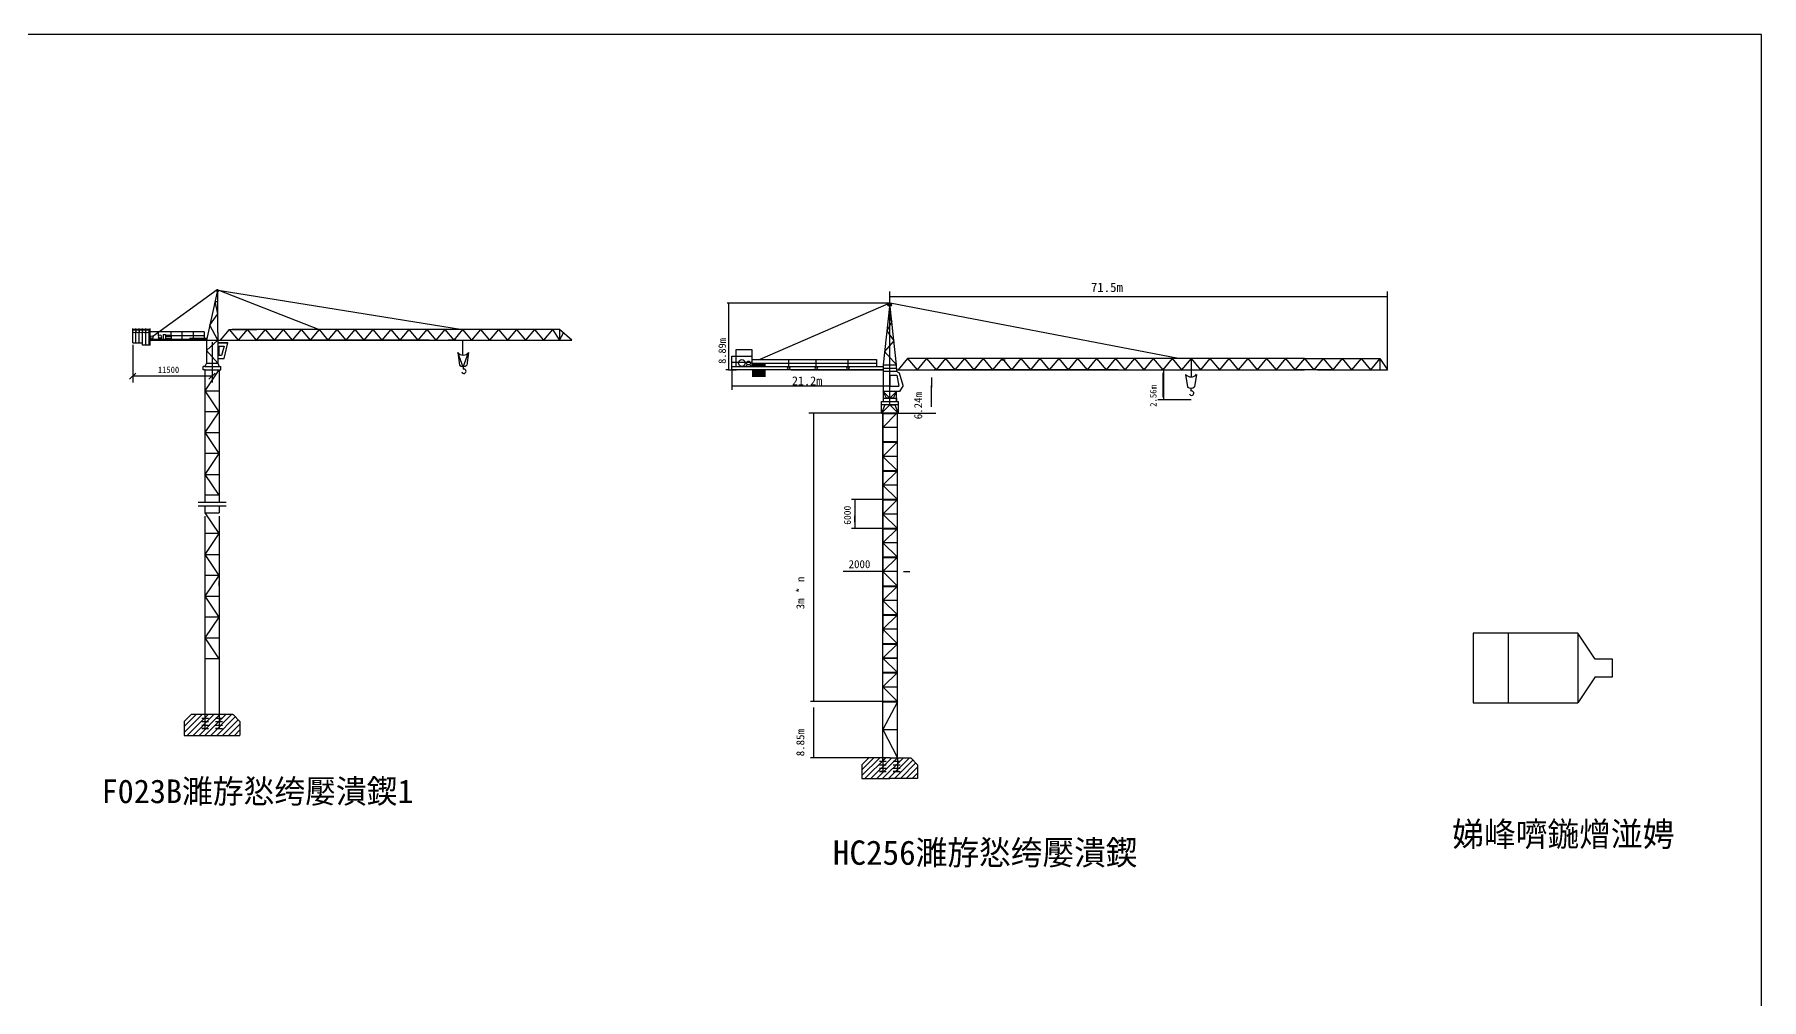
# Model space of a CAD drawing. Header units: metres. Extents: x 0 to 400, y 0 to 277.
# Drawn here: x 143.9 to 392, y 138.6 to 277.2 of the extents above; entities that cross this region are included whole.
import ezdxf

# ---------------------------------------------------------------- set-up
doc = ezdxf.new("R2010")
doc.units = ezdxf.units.M
doc.layers.add(' ', color=7, linetype='Continuous')
doc.layers.add('38536', color=7, linetype='Continuous')

msp = doc.modelspace()

# ---------------------------------------------------------------- linework, layer by layer
for p, q in [((392.04, 277.2), (0, 277.2)), ((392.04, 0), (392.04, 277.2)), ((170.16, 240.52), (160.9, 233.84)), ((170.16, 240.22), (168.63, 233.32)), ((170.23, 237.1), (169.86, 238.86)), ((169.86, 238.86), (170.23, 238.86)), ((170.11, 240.47), (170.11, 240.27)), ((170.24, 240.52), (170.16, 240.52)), ((170.16, 240.22), (170.24, 240.22)), ((170.23, 240.52), (170.24, 240.52)), ((170.23, 235.02), (170.23, 240.22)), ((170.24, 240.52), (184.79, 234.84)), ((170.29, 240.47), (205.43, 234.84)), ((170.29, 240.47), (170.29, 240.27)), ((266.84, 238.63), (243.44, 238.63)), ((243.61, 238.63), (243.63, 229.06)), ((266.57, 238.5), (248.14, 230.5)), ((266.8, 224.02), (266.8, 240.3)), ((338.3, 239.52), (266.8, 239.52)), ((308.3, 230.66), (266.84, 238.63)), ((338.3, 239.52), (322.14, 239.52)), ((338.3, 239.52), (338.3, 240.3)), ((338.3, 239.52), (338.3, 239.67)), ((338.3, 229.06), (338.3, 239.52)), ((338.3, 229.06), (338.3, 239.14)), ((169.1, 235.44), (170.23, 237.1)), ((243.61, 237.73), (243.61, 234.61)), ((266.77, 238.14), (265.84, 229.78)), ((267.08, 235.95), (266.38, 234.62)), ((266.61, 236.74), (267.08, 235.95)), ((267.76, 229.78), (266.83, 238.15)), ((158.02, 234.79), (158.02, 234.99)), ((158.02, 234.79), (158.49, 234.89)), ((158.02, 234.89), (158.02, 234.79)), ((158.02, 234.89), (160.55, 234.89)), ((158.02, 232.94), (158.02, 234.56)), ((158.03, 234.49), (158.03, 234.89)), ((158.25, 234.79), (158.03, 234.79)), ((158.49, 234.79), (158.28, 234.79)), ((158.49, 234.79), (158.49, 234.99)), ((158.49, 234.79), (158.95, 234.89)), ((158.49, 234.89), (158.49, 234.79)), ((158.49, 232.94), (158.49, 234.56)), ((158.72, 234.79), (158.5, 234.79)), ((158.95, 234.79), (158.74, 234.79)), ((158.95, 234.79), (158.95, 234.99)), ((158.95, 234.79), (159.42, 234.89)), ((158.95, 234.89), (158.95, 234.79)), ((158.95, 232.94), (158.95, 234.56)), ((159.19, 234.79), (158.96, 234.79)), ((159.42, 234.79), (159.21, 234.79)), ((159.42, 234.79), (159.42, 234.99)), ((159.42, 234.79), (159.89, 234.89)), ((159.42, 234.89), (159.42, 234.79)), ((159.42, 232.6), (159.42, 234.56)), ((159.65, 234.79), (159.43, 234.79)), ((159.89, 234.79), (159.68, 234.79)), ((159.89, 234.79), (159.89, 234.99)), ((159.89, 234.79), (160.35, 234.89)), ((159.89, 234.89), (159.89, 234.79)), ((159.89, 232.6), (159.89, 234.56)), ((160.12, 234.79), (159.9, 234.79)), ((168.27, 234.49), (160.34, 234.49)), ((160.35, 234.79), (160.35, 232.6)), ((160.35, 233.32), (168.63, 233.32)), ((160.45, 232.6), (160.45, 234.89)), ((168.63, 233.42), (160.45, 233.42)), ((160.55, 233.99), (160.55, 234.99)), ((160.55, 232.6), (160.55, 233.99)), ((161.61, 233.32), (161.76, 233.59)), ((161.94, 233.32), (161.61, 233.32)), ((161.62, 233.32), (161.88, 233.59)), ((161.64, 233.37), (161.86, 233.59)), ((161.65, 233.32), (161.91, 233.59)), ((161.67, 233.43), (161.83, 233.59)), ((161.67, 233.32), (161.94, 233.59)), ((161.7, 233.32), (161.94, 233.56)), ((161.71, 233.5), (161.8, 233.59)), ((161.73, 233.32), (161.94, 233.53)), ((161.74, 233.92), (161.74, 234.49)), ((161.74, 233.56), (161.77, 233.59)), ((161.76, 233.59), (161.94, 233.59)), ((161.76, 233.32), (161.94, 233.5)), ((161.79, 233.32), (161.94, 233.48)), ((161.81, 233.32), (161.94, 233.45)), ((161.84, 233.32), (161.94, 233.42)), ((161.87, 233.32), (161.94, 233.39)), ((161.9, 233.32), (161.94, 233.36)), ((161.93, 233.32), (161.94, 233.33)), ((161.94, 233.59), (161.94, 233.32)), ((161.94, 233.59), (161.94, 233.32)), ((162.13, 233.59), (161.94, 233.59)), ((162.21, 233.32), (161.94, 233.59)), ((162.18, 233.32), (161.94, 233.56)), ((162.15, 233.32), (161.94, 233.53)), ((162.13, 233.32), (161.94, 233.5)), ((162.1, 233.32), (161.94, 233.48)), ((162.07, 233.32), (161.94, 233.45)), ((162.04, 233.32), (161.94, 233.42)), ((162.01, 233.32), (161.94, 233.39)), ((161.99, 233.32), (161.94, 233.36)), ((161.96, 233.32), (161.94, 233.33)), ((161.94, 233.32), (162.27, 233.32)), ((162.24, 233.32), (161.97, 233.59)), ((162.27, 233.32), (162, 233.59)), ((162.25, 233.37), (162.03, 233.59)), ((162.21, 233.43), (162.06, 233.59)), ((162.18, 233.5), (162.09, 233.59)), ((162.14, 233.56), (162.11, 233.59)), ((162.27, 233.32), (162.13, 233.59)), ((162.42, 234.1), (162.42, 233.32)), ((162.42, 234.1), (162.72, 234.1)), ((162.72, 234.1), (162.72, 233.32)), ((162.72, 234.01), (163.55, 234.01)), ((163.55, 233.77), (162.72, 233.77)), ((162.72, 233.77), (162.72, 233.52)), ((162.72, 233.52), (163.55, 233.52)), ((163.55, 234.01), (163.55, 234.49)), ((163.55, 234.01), (163.55, 233.77)), ((168.27, 233.92), (163.55, 233.92)), ((163.55, 233.77), (163.55, 233.52)), ((165.08, 234.49), (165.08, 233.32)), ((168.63, 233.52), (166.19, 233.52)), ((166.72, 234.49), (166.72, 233.32)), ((168.27, 234.49), (168.27, 233.65)), ((168.27, 233.92), (168.27, 233.45)), ((168.63, 233.42), (168.63, 231.42)), ((170.23, 233.32), (168.63, 231.83)), ((168.63, 233.32), (170.23, 233.32)), ((170.23, 233.32), (169.1, 235.44)), ((170.23, 234.42), (170.23, 235.02)), ((170.23, 234.42), (170.23, 231.42)), ((170.23, 233.32), (221.13, 233.32)), ((171.9, 234.84), (170.61, 233.32)), ((171.9, 234.84), (175.88, 234.84)), ((171.9, 234.84), (173.19, 233.32)), ((219.32, 234.84), (172.32, 234.84)), ((174.48, 234.84), (173.19, 233.32)), ((174.48, 234.84), (175.77, 233.32)), ((200.61, 233.32), (175.52, 233.32)), ((177.06, 234.84), (175.77, 233.32)), ((177.06, 234.84), (178.35, 233.32)), ((179.64, 234.84), (178.35, 233.32)), ((179.64, 234.84), (180.93, 233.32)), ((182.22, 234.84), (180.93, 233.32)), ((182.22, 234.84), (183.51, 233.32)), ((184.79, 234.84), (183.51, 233.32)), ((184.79, 234.84), (186.08, 233.32)), ((185.21, 234.84), (184.79, 234.84)), ((187.37, 234.84), (186.08, 233.32)), ((187.37, 234.84), (188.66, 233.32)), ((189.95, 234.84), (188.66, 233.32)), ((189.95, 234.84), (191.24, 233.32)), ((192.53, 234.84), (191.24, 233.32)), ((192.53, 234.84), (193.82, 233.32)), ((195.11, 234.84), (193.82, 233.32)), ((195.11, 234.84), (196.4, 233.32)), ((197.69, 234.84), (196.4, 233.32)), ((197.69, 234.84), (198.98, 233.32)), ((200.27, 234.84), (198.98, 233.32)), ((200.27, 234.84), (201.56, 233.32)), ((202.85, 234.84), (201.56, 233.32)), ((201.77, 233.32), (203.67, 233.32)), ((202.85, 234.84), (204.14, 233.32)), ((203.26, 234.84), (202.85, 234.84)), ((204.43, 233.32), (203.33, 233.32)), ((205.43, 234.84), (204.14, 233.32)), ((205.43, 234.84), (206.71, 233.32)), ((205.43, 233.32), (205.43, 231.16)), ((208, 234.84), (206.71, 233.32)), ((208, 234.84), (209.29, 233.32)), ((210.58, 234.84), (209.29, 233.32)), ((210.58, 234.84), (211.87, 233.32)), ((213.16, 234.84), (211.87, 233.32)), ((213.16, 234.84), (214.45, 233.32)), ((215.74, 234.84), (214.45, 233.32)), ((215.74, 234.84), (217.03, 233.32)), ((218.32, 234.84), (217.03, 233.32)), ((218.32, 234.84), (219.32, 233.32)), ((221.13, 233.32), (219.32, 234.84)), ((219.32, 234.84), (219.32, 233.32)), ((219.32, 233.32), (219.92, 234.34)), ((219.32, 233.32), (221.13, 233.32)), ((266.38, 234.62), (267.38, 233.2)), ((338.3, 229.06), (338.3, 234.59)), ((158.02, 232.94), (159.42, 232.94)), ((158.02, 232.63), (158.02, 227.23)), ((160.35, 232.6), (159.42, 232.6)), ((160.35, 232.94), (160.55, 232.94)), ((160.55, 232.6), (160.35, 232.6)), ((168.63, 231.83), (170.23, 230.02)), ((168.63, 231.42), (168.63, 230.02)), ((169.43, 233.01), (169.43, 227.23)), ((171.69, 232.92), (170.23, 232.92)), ((170.23, 232.92), (171.69, 232.92)), ((170.23, 231.42), (170.23, 230.02)), ((170.44, 231.12), (170.44, 232.43)), ((170.44, 232.43), (171.16, 232.43)), ((170.8, 231.12), (170.44, 231.12)), ((171.16, 232.43), (170.8, 231.12)), ((171.17, 230.68), (171.69, 232.92)), ((205.49, 229.4), (204.72, 231.52)), ((204.72, 231.52), (204.96, 229.73)), ((205.49, 229.4), (206.27, 231.53)), ((206.26, 231.52), (206.02, 229.72)), ((244.1, 230.98), (246.97, 230.98)), ((244.1, 230.5), (244.1, 230.98)), ((244.71, 231.94), (246.97, 231.94)), ((244.71, 229.55), (244.71, 231.94)), ((246.97, 231.94), (246.97, 231.03)), ((246.97, 231.94), (246.97, 230.02)), ((246.97, 230.98), (246.97, 229.54)), ((267.38, 233.2), (266.05, 231.65)), ((266.05, 231.65), (267.76, 229.78)), ((158.47, 228.58), (157.57, 227.68)), ((168.39, 229.52), (168.16, 229.52)), ((168.16, 229.02), (168.16, 229.52)), ((168.43, 229.02), (168.16, 229.02)), ((168.63, 230.02), (168.39, 229.52)), ((168.39, 229.52), (170.46, 229.52)), ((168.43, 210.02), (168.43, 229.02)), ((168.43, 226.02), (170.43, 229.02)), ((168.43, 229.02), (170.43, 229.02)), ((168.63, 230.02), (170.23, 230.02)), ((168.98, 227.68), (169.88, 228.58)), ((170.23, 230.68), (171.17, 230.68)), ((170.23, 230.02), (170.46, 229.52)), ((170.43, 229.02), (170.43, 210.02)), ((170.43, 229.02), (170.69, 229.02)), ((170.46, 229.52), (170.69, 229.52)), ((170.69, 229.02), (170.69, 229.52)), ((205.49, 229.53), (205.49, 229.13)), ((243.63, 229.06), (243.22, 229.06)), ((243.63, 229.06), (244.77, 229.06)), ((244.1, 229.54), (244.1, 230.5)), ((244.1, 230.16), (246.97, 230.16)), ((244.1, 229.54), (265.84, 229.54)), ((244.1, 229.06), (244.1, 229.54)), ((265.84, 229.06), (244.1, 229.06)), ((244.1, 229.06), (244.1, 226.19)), ((245.22, 229.55), (245.27, 229.63)), ((245.83, 229.64), (245.89, 229.55)), ((246.34, 229.81), (246.13, 229.55)), ((262.48, 229.06), (246.64, 229.06)), ((246.66, 229.81), (246.88, 229.55)), ((246.98, 230.5), (246.97, 230.5)), ((246.98, 230.5), (264.88, 230.5)), ((246.98, 230.5), (252.26, 230.5)), ((246.98, 230.02), (264.88, 230.02)), ((247, 230.02), (247.01, 230.02)), ((247, 229.98), (248.93, 229.98)), ((247, 229.94), (248.93, 229.94)), ((247, 229.91), (248.93, 229.91)), ((247, 229.87), (248.93, 229.87)), ((247, 229.83), (248.93, 229.83)), ((247, 229.79), (248.93, 229.79)), ((247, 229.75), (248.93, 229.75)), ((247, 229.71), (248.93, 229.71)), ((247, 229.68), (248.93, 229.68)), ((247, 229.64), (248.93, 229.64)), ((247, 229.6), (248.93, 229.6)), ((247, 229.56), (248.93, 229.56)), ((247.01, 229.02), (248.93, 229.02)), ((247.01, 228.98), (248.93, 228.98)), ((247.01, 228.95), (248.93, 228.95)), ((247.01, 228.91), (248.93, 228.91)), ((247.01, 228.87), (248.93, 228.87)), ((247.01, 228.83), (248.93, 228.83)), ((247.01, 228.79), (248.93, 228.79)), ((247.01, 228.75), (248.93, 228.75)), ((247.01, 228.72), (248.93, 228.72)), ((247.01, 228.68), (248.93, 228.68)), ((247.01, 228.64), (248.93, 228.64)), ((247.01, 228.6), (248.93, 228.6)), ((247.01, 228.56), (248.93, 228.56)), ((247.01, 228.52), (248.93, 228.52)), ((247.01, 228.49), (248.93, 228.49)), ((247.01, 228.45), (248.93, 228.45)), ((247.01, 228.41), (248.93, 228.41)), ((247.01, 228.37), (248.93, 228.37)), ((247.01, 228.33), (248.93, 228.33)), ((247.01, 228.29), (248.93, 228.29)), ((248.31, 230.02), (248.31, 229.54)), ((252.26, 230.5), (252.26, 229.54)), ((252.26, 229.54), (256.24, 229.54)), ((252.64, 229.06), (265.84, 229.06)), ((256.24, 229.54), (256.24, 230.5)), ((260.8, 229.54), (260.8, 230.5)), ((264.88, 230.5), (264.88, 229.54)), ((265.84, 229.78), (265.84, 224.98)), ((265.84, 229.78), (267.76, 229.78)), ((265.84, 229.3), (267.76, 229.3)), ((267.76, 228.81), (265.84, 228.81)), ((267.76, 229.3), (267.76, 229.78)), ((267.76, 229.3), (267.76, 228.81)), ((267.76, 229.06), (326.37, 229.06)), ((267.76, 229.06), (282.58, 229.06)), ((268.2, 228.58), (267.76, 228.81)), ((269.36, 230.66), (268.01, 229.06)), ((268.71, 226.78), (268.2, 228.58)), ((272.08, 230.66), (269.36, 230.66)), ((269.36, 230.66), (270.72, 229.06)), ((326.37, 230.66), (269.8, 230.66)), ((272.08, 230.66), (270.72, 229.06)), ((272.08, 230.66), (273.44, 229.06)), ((299.59, 229.06), (273.18, 229.06)), ((274.79, 230.66), (273.44, 229.06)), ((274.79, 230.66), (276.15, 229.06)), ((277.51, 230.66), (276.15, 229.06)), ((277.51, 230.66), (278.86, 229.06)), ((280.22, 230.66), (278.86, 229.06)), ((280.22, 230.66), (281.58, 229.06)), ((282.94, 230.66), (281.58, 229.06)), ((282.58, 229.06), (288.12, 229.06)), ((282.94, 230.66), (284.29, 229.06)), ((283.37, 230.42), (282.94, 230.42)), ((285.65, 230.66), (284.29, 229.06)), ((285.65, 230.66), (287.01, 229.06)), ((288.37, 230.66), (287.01, 229.06)), ((288.37, 230.66), (289.72, 229.06)), ((291.08, 230.66), (289.72, 229.06)), ((291.08, 230.66), (292.44, 229.06)), ((293.79, 230.66), (292.44, 229.06)), ((293.79, 230.66), (295.15, 229.06)), ((296.51, 230.66), (295.15, 229.06)), ((296.51, 230.66), (297.87, 229.06)), ((299.22, 230.66), (297.87, 229.06)), ((299.22, 230.66), (300.58, 229.06)), ((301.94, 230.66), (300.58, 229.06)), ((300.8, 229.06), (302.8, 229.06)), ((301.94, 230.66), (303.3, 229.06)), ((302.37, 230.66), (301.94, 230.66)), ((304.65, 230.66), (303.3, 229.06)), ((304.65, 230.66), (306.01, 229.06)), ((307.37, 230.66), (306.01, 229.06)), ((306.1, 227.61), (306.1, 228.61)), ((306.11, 229.06), (306.11, 224.72)), ((307.37, 230.66), (308.72, 229.06)), ((310.08, 230.66), (308.72, 229.06)), ((309.3, 228.39), (309.55, 226.59)), ((310.08, 230.66), (311.44, 229.06)), ((310.08, 230.66), (310.08, 228.02)), ((310.85, 228.38), (310.6, 226.59)), ((312.8, 230.66), (311.44, 229.06)), ((312.8, 230.66), (314.15, 229.06)), ((315.51, 230.66), (314.15, 229.06)), ((315.51, 230.66), (316.87, 229.06)), ((318.23, 230.66), (316.87, 229.06)), ((318.23, 230.66), (319.58, 229.06)), ((320.94, 230.66), (319.58, 229.06)), ((320.94, 230.66), (322.3, 229.06)), ((321.38, 230.66), (320.94, 230.66)), ((323.65, 230.66), (322.3, 229.06)), ((323.65, 230.66), (325.01, 229.06)), ((326.37, 230.66), (325.01, 229.06)), ((330.44, 229.06), (325.01, 229.06)), ((326.37, 230.66), (337.23, 230.66)), ((326.37, 230.66), (327.73, 229.06)), ((329.08, 230.66), (327.73, 229.06)), ((328.27, 229.06), (338.3, 229.06)), ((329.08, 230.66), (330.44, 229.06)), ((331.8, 230.66), (330.44, 229.06)), ((331.8, 230.66), (333.16, 229.06)), ((334.51, 230.66), (333.16, 229.06)), ((334.51, 230.66), (335.87, 229.06)), ((337.23, 230.66), (335.87, 229.06)), ((337.23, 230.66), (338.3, 229.06)), ((337.23, 230.66), (337.23, 229.06)), ((169.43, 228.13), (158.02, 228.13)), ((168.43, 226.02), (170.43, 226.02)), ((170.43, 223.02), (168.43, 226.02)), ((266.8, 226.68), (244.1, 226.68)), ((247.01, 228.25), (248.93, 228.25)), ((247.01, 228.22), (248.93, 228.22)), ((247.01, 228.18), (248.93, 228.18)), ((247.01, 228.14), (248.93, 228.14)), ((268.18, 225.94), (265.84, 225.94)), ((265.84, 225.94), (266.8, 224.98)), ((266.32, 224.98), (265.84, 225.94)), ((266.8, 228.25), (266.8, 226.68)), ((266.8, 228.25), (267.8, 228.25)), ((266.8, 226.68), (268.09, 226.68)), ((266.8, 224.02), (266.8, 226.35)), ((266.8, 224.98), (267.76, 225.94)), ((267.76, 225.94), (267.28, 224.98)), ((267.76, 224.98), (267.76, 225.94)), ((267.8, 228.25), (268.09, 226.68)), ((268.71, 226.78), (268.18, 225.94)), ((272.8, 227.92), (272.8, 226.5)), ((272.8, 225.15), (272.8, 226.79)), ((306.1, 225.11), (306.1, 227.61)), ((310.07, 226.39), (310.07, 225.99)), ((265.6, 224.02), (265.6, 224.5)), ((265.6, 224.5), (266.08, 224.5)), ((265.6, 222.82), (265.6, 224.26)), ((268, 224.02), (265.6, 224.02)), ((266.8, 224.02), (265.6, 222.82)), ((266.08, 224.02), (265.6, 222.82)), ((265.84, 224.98), (267.76, 224.98)), ((265.84, 224.98), (265.84, 224.5)), ((265.84, 224.5), (267.76, 224.5)), ((267.28, 224.98), (266.32, 224.98)), ((266.8, 224.02), (267.52, 224.02)), ((268, 222.82), (266.8, 224.02)), ((267.52, 224.02), (268, 222.82)), ((267.76, 224.5), (267.76, 224.98)), ((267.76, 224.98), (267.76, 224.5)), ((267.76, 224.5), (268, 224.5)), ((268, 224.5), (268, 224.02)), ((268, 224.02), (268, 222.82)), ((272.8, 223.72), (272.8, 225.15)), ((310.12, 224.72), (305.33, 224.72)), ((170.43, 223.02), (168.43, 223.02)), ((168.43, 220.02), (170.43, 223.02)), ((257.27, 222.82), (255.17, 222.82)), ((265.8, 222.82), (255.5, 222.82)), ((255.87, 181.42), (255.87, 222.82)), ((265.6, 222.82), (268, 222.82)), ((265.8, 222.87), (267.92, 222.87)), ((265.8, 222.82), (265.8, 191.22)), ((265.8, 172.82), (265.8, 222.82)), ((266.8, 222.82), (265.8, 222.82)), ((265.8, 222.82), (267.8, 222.82)), ((265.8, 222.82), (267.8, 222.82)), ((265.8, 222.82), (267.8, 222.82)), ((265.8, 222.82), (267.8, 222.82)), ((265.8, 222.82), (267.92, 222.82)), ((265.8, 222.82), (267.92, 222.82)), ((265.8, 222.82), (267.92, 222.82)), ((265.8, 222.82), (267.92, 222.82)), ((265.8, 222.82), (267.8, 222.82)), ((265.8, 222.82), (267.8, 222.82)), ((265.8, 222.82), (267.8, 222.82)), ((265.8, 222.82), (267.8, 222.82)), ((267.8, 222.82), (265.8, 220.75)), ((265.8, 222.82), (265.8, 222.22)), ((265.8, 222.77), (267.92, 222.77)), ((267.8, 222.82), (273.42, 222.82)), ((267.8, 222.77), (267.8, 222.82)), ((267.92, 173.32), (267.92, 222.87)), ((168.43, 220.02), (170.43, 220.02)), ((170.43, 217.02), (168.43, 220.02)), ((267.8, 220.75), (265.8, 220.75)), ((265.8, 218.73), (267.92, 218.73)), ((265.8, 218.68), (267.8, 218.68)), ((265.8, 218.68), (267.8, 218.68)), ((265.8, 218.68), (267.8, 218.68)), ((265.8, 218.68), (267.8, 218.68)), ((265.8, 218.68), (267.92, 218.68)), ((265.8, 218.68), (267.92, 218.68)), ((265.8, 218.68), (267.92, 218.68)), ((265.8, 218.68), (267.92, 218.68)), ((265.8, 218.68), (267.8, 218.68)), ((265.8, 218.68), (267.8, 218.68)), ((267.92, 218.68), (265.8, 216.61)), ((265.8, 218.63), (267.92, 218.63)), ((170.43, 217.02), (168.43, 217.02)), ((168.43, 214.02), (170.43, 217.02)), ((267.8, 216.61), (265.8, 216.61)), ((265.8, 216.61), (267.92, 214.54)), ((168.43, 214.02), (170.43, 214.02)), ((170.43, 211.02), (168.43, 214.02)), ((265.8, 214.59), (267.92, 214.59)), ((265.8, 214.54), (267.8, 214.54)), ((265.8, 214.54), (267.8, 214.54)), ((265.8, 214.54), (267.8, 214.54)), ((265.8, 214.54), (267.92, 214.54)), ((265.8, 214.54), (267.92, 214.54)), ((265.8, 214.54), (267.92, 214.54)), ((265.8, 214.54), (267.92, 214.54)), ((265.8, 214.54), (267.8, 214.54)), ((265.8, 214.54), (267.8, 214.54)), ((267.92, 214.54), (265.8, 212.47)), ((265.8, 214.49), (267.92, 214.49)), ((170.43, 211.02), (168.43, 211.02)), ((265.8, 212.47), (267.92, 210.4)), ((267.8, 212.47), (265.8, 212.47)), ((167.43, 210.02), (171.43, 210.02)), ((167.43, 209.52), (171.43, 209.52)), ((168.43, 208.52), (168.43, 209.52)), ((168.43, 208.52), (170.43, 208.52)), ((170.43, 205.52), (168.43, 208.52)), ((170.43, 209.52), (170.43, 208.52)), ((265.8, 210.4), (261.28, 210.4)), ((261.78, 210.4), (261.78, 206.26)), ((261.78, 209.5), (261.78, 208.6)), ((265.8, 210.45), (267.92, 210.45)), ((265.8, 210.4), (267.8, 210.4)), ((265.8, 210.4), (267.8, 210.4)), ((265.8, 210.4), (267.8, 210.4)), ((265.8, 210.4), (267.92, 210.4)), ((265.8, 210.4), (267.92, 210.4)), ((265.8, 210.4), (267.92, 210.4)), ((265.8, 210.4), (267.92, 210.4)), ((265.8, 210.4), (267.8, 210.4)), ((265.8, 210.4), (267.8, 210.4)), ((267.92, 210.4), (265.8, 208.33)), ((265.8, 210.35), (267.92, 210.35)), ((168.43, 177.52), (168.43, 208.02)), ((170.43, 208.02), (170.43, 177.52)), ((265.8, 206.26), (261.28, 206.26)), ((261.78, 207.16), (261.78, 208.06)), ((267.8, 208.33), (265.8, 208.33)), ((265.8, 208.33), (267.92, 206.26)), ((265.8, 206.31), (267.92, 206.31)), ((267.92, 206.26), (265.8, 204.19)), ((265.8, 206.26), (267.8, 206.26)), ((265.8, 206.26), (267.8, 206.26)), ((265.8, 206.26), (267.8, 206.26)), ((265.8, 206.26), (267.92, 206.26)), ((265.8, 206.26), (267.92, 206.26)), ((265.8, 206.26), (267.92, 206.26)), ((265.8, 206.26), (267.92, 206.26)), ((265.8, 206.26), (267.8, 206.26)), ((265.8, 206.26), (267.8, 206.26)), ((265.8, 206.21), (267.92, 206.21)), ((170.43, 205.52), (168.43, 205.52)), ((168.43, 202.52), (170.43, 205.52)), ((267.8, 204.19), (265.8, 204.19)), ((265.8, 204.19), (267.92, 202.12)), ((168.43, 202.52), (170.43, 202.52)), ((170.43, 199.52), (168.43, 202.52)), ((265.8, 202.17), (267.92, 202.17)), ((265.8, 202.12), (267.8, 202.12)), ((265.8, 202.12), (267.8, 202.12)), ((265.8, 202.12), (267.92, 202.12)), ((265.8, 202.12), (267.92, 202.12)), ((265.8, 202.12), (267.92, 202.12)), ((265.8, 202.12), (267.92, 202.12)), ((265.8, 202.12), (267.8, 202.12)), ((265.8, 202.12), (267.8, 202.12)), ((267.92, 202.12), (265.8, 200.05)), ((265.8, 202.07), (267.92, 202.07)), ((170.43, 199.52), (168.43, 199.52)), ((168.43, 196.52), (170.43, 199.52)), ((168.43, 198.02), (168.43, 198.62)), ((170.43, 198.02), (170.43, 198.62)), ((265.8, 200.05), (260.12, 200.05)), ((265.8, 200.05), (265.8, 200.67)), ((267.8, 200.05), (265.8, 200.05)), ((265.8, 200.05), (267.92, 197.98)), ((268.77, 200.07), (269.67, 200.07)), ((168.43, 196.52), (170.43, 196.52)), ((170.43, 193.52), (168.43, 196.52)), ((265.8, 198.03), (267.92, 198.03)), ((267.92, 197.98), (265.8, 195.91)), ((265.8, 197.98), (267.8, 197.98)), ((265.8, 197.98), (267.8, 197.98)), ((265.8, 197.98), (267.92, 197.98)), ((265.8, 197.98), (267.92, 197.98)), ((265.8, 197.98), (267.92, 197.98)), ((265.8, 197.98), (267.92, 197.98)), ((265.8, 197.98), (267.8, 197.98)), ((265.8, 197.93), (267.92, 197.93)), ((267.8, 195.91), (265.8, 195.91)), ((265.8, 195.91), (267.92, 193.84)), ((265.8, 193.89), (267.92, 193.89)), ((265.8, 193.84), (267.8, 193.84)), ((265.8, 193.84), (267.92, 193.84)), ((265.8, 193.84), (267.92, 193.84)), ((265.8, 193.84), (267.92, 193.84)), ((265.8, 193.84), (267.92, 193.84)), ((265.8, 193.84), (267.8, 193.84)), ((267.92, 193.84), (265.8, 191.77)), ((265.8, 193.79), (267.92, 193.79)), ((170.43, 193.52), (168.43, 193.52)), ((168.43, 190.52), (170.43, 193.52)), ((265.8, 191.77), (267.92, 189.7)), ((267.8, 191.77), (265.8, 191.77)), ((168.43, 190.52), (170.43, 190.52)), ((170.43, 187.52), (168.43, 190.52)), ((265.8, 189.75), (267.92, 189.75)), ((265.8, 189.7), (267.8, 189.7)), ((265.8, 189.7), (267.92, 189.7)), ((265.8, 189.7), (267.92, 189.7)), ((265.8, 189.7), (267.92, 189.7)), ((265.8, 189.7), (267.92, 189.7)), ((267.92, 189.7), (265.8, 187.63)), ((265.8, 189.65), (267.92, 189.65)), ((170.43, 187.52), (168.43, 187.52)), ((267.8, 187.63), (265.8, 187.63)), ((265.8, 187.63), (267.92, 187.63)), ((265.8, 187.63), (267.92, 185.56)), ((255.87, 181.42), (255.87, 185.93)), ((265.8, 185.61), (267.92, 185.61)), ((265.8, 185.56), (267.92, 185.56)), ((265.8, 185.56), (267.92, 185.56)), ((265.8, 185.56), (267.92, 185.56)), ((265.8, 185.56), (267.92, 185.56)), ((267.92, 185.56), (265.8, 183.49)), ((265.8, 185.51), (267.92, 185.51)), ((265.8, 181.42), (255.41, 181.42)), ((265.8, 183.49), (267.92, 181.42)), ((265.8, 183.49), (267.92, 183.49)), ((265.8, 181.47), (267.92, 181.47)), ((265.8, 181.42), (267.92, 181.42)), ((265.8, 181.42), (267.92, 181.42)), ((265.8, 181.42), (267.92, 181.42)), ((265.8, 181.42), (267.92, 181.42)), ((265.8, 181.37), (267.92, 181.37)), ((267.92, 181.37), (265.8, 177.4)), ((166.43, 179.52), (165.43, 178.52)), ((165.43, 176.94), (168, 179.52)), ((165.43, 177.79), (167.15, 179.52)), ((165.85, 176.52), (168.85, 179.52)), ((172.4, 179.52), (166.43, 179.52)), ((166.7, 176.52), (169.7, 179.52)), ((167.55, 176.52), (170.55, 179.52)), ((167.93, 179.02), (168.93, 179.02)), ((168.4, 176.52), (171.4, 179.52)), ((169.43, 179.52), (168.43, 179.52)), ((169.24, 176.52), (172.24, 179.52)), ((169.93, 179.02), (170.93, 179.02)), ((170.09, 176.52), (172.76, 179.19)), ((170.94, 176.52), (173.18, 178.76)), ((172.44, 179.51), (173.43, 178.52)), ((255.87, 174.32), (255.87, 180.52)), ((165.43, 178.52), (165.43, 176.52)), ((165.43, 176.52), (173.38, 176.52)), ((167.93, 178.52), (168.93, 178.52)), ((167.93, 178.02), (168.93, 178.02)), ((167.93, 177.52), (168.93, 177.52)), ((168.43, 177.52), (167.93, 177.52)), ((168.43, 177.52), (168.43, 177.52)), ((169.93, 178.52), (170.93, 178.52)), ((169.93, 178.02), (170.93, 178.02)), ((169.93, 177.52), (170.93, 177.52)), ((170.43, 177.52), (169.93, 177.52)), ((170.43, 177.52), (170.43, 177.52)), ((171.79, 176.52), (173.43, 178.16)), ((172.64, 176.52), (173.43, 177.31)), ((173.43, 178.52), (173.43, 176.57)), ((255.87, 173.32), (255.87, 177.83)), ((265.8, 177.4), (267.92, 173.32)), ((265.8, 177.4), (267.92, 177.4)), ((263.8, 173.32), (255.4, 173.32)), ((263.8, 173.32), (262.8, 172.32)), ((262.8, 170.75), (265.38, 173.32)), ((262.8, 171.6), (264.53, 173.32)), ((262.8, 172.32), (262.8, 170.32)), ((263.23, 170.32), (266.23, 173.32)), ((266.8, 173.32), (263.8, 173.32)), ((264.07, 170.32), (267.07, 173.32)), ((264.92, 170.32), (267.92, 173.32)), ((265.3, 172.82), (266.3, 172.82)), ((265.3, 172.32), (266.3, 172.32)), ((265.3, 171.82), (266.3, 171.82)), ((265.3, 171.32), (266.3, 171.32)), ((265.8, 171.32), (265.3, 171.32)), ((265.77, 170.32), (268.77, 173.32)), ((266.8, 173.32), (265.8, 173.32)), ((265.8, 173.32), (265.8, 171.32)), ((265.8, 171.32), (265.8, 171.32)), ((266.62, 170.32), (269.62, 173.32)), ((266.8, 173.32), (269.8, 173.32)), ((267.3, 172.82), (268.3, 172.82)), ((267.3, 172.32), (268.3, 172.32)), ((267.3, 171.82), (268.3, 171.82)), ((267.3, 171.32), (268.3, 171.32)), ((267.8, 171.32), (267.3, 171.32)), ((267.47, 170.32), (270.13, 172.99)), ((267.8, 171.32), (267.8, 171.32)), ((267.92, 173.32), (267.92, 171.32)), ((268.32, 170.32), (270.56, 172.57)), ((269.17, 170.32), (270.8, 171.96)), ((269.8, 173.32), (270.8, 172.32)), ((270.8, 172.32), (270.8, 170.32)), ((262.8, 170.32), (266.8, 170.32)), ((270.8, 170.32), (266.8, 170.32)), ((270.01, 170.32), (270.8, 171.11))]:
    msp.add_line(p, q)
for centre, radius in [((266.79, 238.39), 0.25), ((266.8, 238.42), 0.17), ((158.25, 234.56), 0.23), ((158.72, 234.56), 0.23), ((159.19, 234.56), 0.23), ((159.65, 234.56), 0.23), ((160.12, 234.56), 0.23), ((160.75, 233.73), 0.19), ((245.54, 230.02), 0.48), ((246.5, 230.02), 0.27), ((252.25, 229.28), 0.17), ((256.23, 229.28), 0.17), ((260.79, 229.28), 0.17)]:
    msp.add_circle(centre, radius)
for centre, radius, start, end in [((170.16, 240.47), 0.05, 90, 180), ((170.16, 240.27), 0.05, 180, 270), ((170.24, 240.47), 0.05, 0, 90), ((170.24, 240.27), 0.05, -90, 0), ((161.95, 233.79), 0.25, 0, 180), ((161.95, 233.79), 0.25, -180, 0), ((205.49, 232.16), 1, 219.51, 321.21), ((205.49, 230.33), 0.8, 228.59, 311.41), ((205.59, 228.83), 0.32, -161.57, 108.43), ((310.08, 229.02), 1, 219.51, 321.21), ((310.07, 227.19), 0.8, 228.59, 311.41), ((310.17, 225.69), 0.32, -161.57, 108.43), ((172.4, 179.47), 0.05, 45, 90), ((173.38, 176.57), 0.05, -90, 0)]:
    msp.add_arc(centre, radius, start, end)
at = {"layer": '38536'}
for p, q in [((350.63, 191.22), (350.63, 181.21)), ((365.64, 191.22), (350.63, 191.22)), ((355.63, 191.22), (355.63, 181.21)), ((368.14, 187.47), (365.64, 191.22)), ((365.64, 191.22), (365.64, 181.21)), ((370.64, 187.47), (368.14, 187.47)), ((370.64, 184.96), (370.64, 187.47)), ((368.14, 184.96), (365.64, 181.21)), ((368.14, 184.96), (370.64, 184.96)), ((350.63, 181.21), (365.64, 181.21))]:
    msp.add_line(p, q, dxfattribs=at)

# ---------------------------------------------------------------- texts
at = {"layer": ' '}
msp.add_text('娣峰嚌鍦熷湴娉', height=3.51, dxfattribs=at).set_placement((347.6, 160.59))
for s, height, p in [('71.5m', 1.35, (295.7, 240.22)), ('11500', 0.9, (161.64, 228.6)), ('21.2m', 1.28, (252.74, 226.82)), ('2000', 1.15, (260.88, 200.55)), ('F023B濉斿悐绔嬮潰鍥1', 3.4, (153.55, 166.8)), ('HC256濉斿悐绔嬮潰鍥', 3.5, (258.62, 157.94))]:
    msp.add_text(s, height=height).set_placement(p)
for s, height, p in [('8.89m', 1.08, (243.25, 229.91)), ('6.24m', 1.15, (271.45, 221.94)), ('2.56m', 0.92, (305.12, 223.72)), ('6000', 1, (261.21, 206.79)), ('3m * n', 1.15, (254.52, 194.64)), ('8.85m', 1.15, (254.52, 173.53))]:
    msp.add_text(s, height=height, rotation=90).set_placement(p)

doc.saveas('drawing.dxf')
